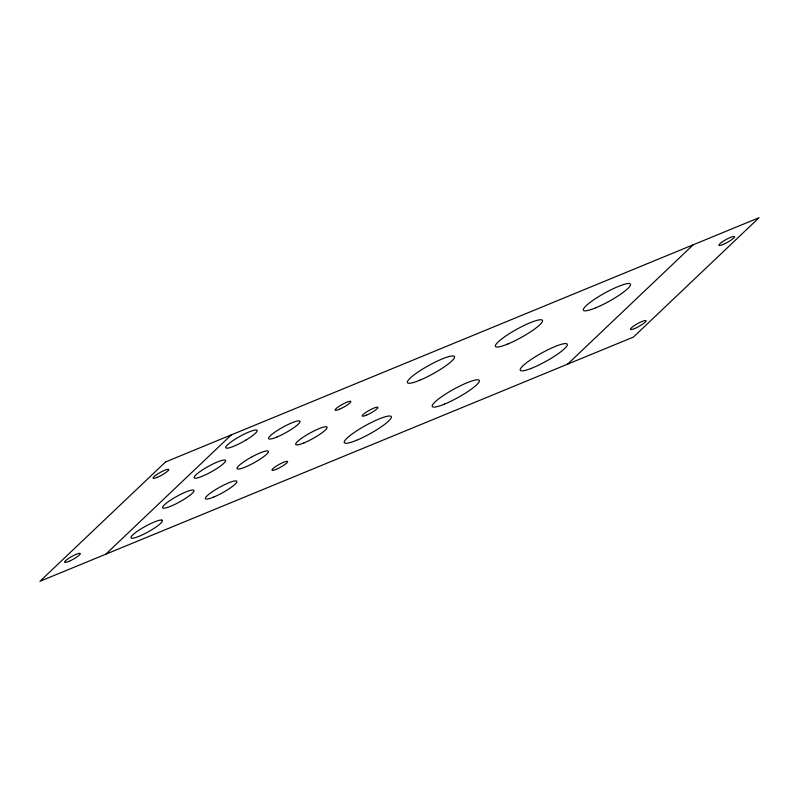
<?xml version="1.0" encoding="UTF-8"?>
<svg xmlns="http://www.w3.org/2000/svg" width="799" height="799" viewBox="0 0 799 799"><rect width="100%" height="100%" fill="white"/><g stroke="black" fill="none" stroke-linecap="round" stroke-linejoin="round"><path stroke-width="1.2" d="M105.768 554.216L231.36 434.856M567.64 364.144L693.232 244.784M225.598 460.614L225.188 461.752A17.908 3.106 -29 0 1 200.11 477.073A17.908 3.106 -29 0 1 202.796 469.702A17.908 3.106 -29 0 1 225.598 460.614M165.553 461.942L39.95 581.302L633.447 337.058L759.05 217.698L165.553 461.942M189.733 495.44L186.547 497.727A17.908 3.106 -29 0 1 162.656 507.854A17.908 3.106 -29 0 1 183.221 493.123A17.908 3.106 -29 0 1 189.733 495.44M245.972 440.059L241.917 442.366A17.908 3.106 -29 0 1 226.996 445.383A17.908 3.106 -29 0 1 253.203 430.471A17.908 3.106 -29 0 1 245.972 440.059M252.264 456.678L248.209 458.986A17.908 3.106 -29 0 0 237.663 469.013L239.34 468.963A17.908 3.106 -29 0 0 266.586 454.261A17.908 3.106 -29 0 0 252.264 456.678M161.768 520.089L160.09 520.139A17.908 3.106 -29 0 0 133.543 534.201A17.908 3.106 -29 0 0 144.419 533.852A17.908 3.106 -29 0 0 161.768 520.089M530.606 368.629A26.866 4.664 -29 0 0 567.31 345.028A26.866 4.664 -29 0 0 533.362 357.992A26.866 4.664 -29 0 0 530.606 368.629M356.594 440.269A26.866 4.664 -29 0 0 391.38 416.908A26.866 4.664 -29 0 0 355.385 431.73A26.866 4.664 -29 0 0 356.594 440.269M444.584 404.064A26.866 4.664 -29 0 0 479.37 380.704A26.866 4.664 -29 0 0 443.375 395.515A26.866 4.664 -29 0 0 444.584 404.064M595.744 307.815A26.866 4.664 -29 0 0 630.531 284.454A26.866 4.664 -29 0 0 594.526 299.265A26.866 4.664 -29 0 0 595.744 307.815M507.755 344.029A26.866 4.664 -29 0 0 542.541 320.669A26.866 4.664 -29 0 0 506.546 335.48A26.866 4.664 -29 0 0 507.755 344.029M419.775 380.234A26.866 4.664 -29 0 0 454.561 356.873A26.866 4.664 -29 0 0 418.556 371.685A26.866 4.664 -29 0 0 419.775 380.234M275.925 469.452A8.959 1.558 -29 0 0 287.67 461.642A8.959 1.558 -29 0 0 275.815 466.446A8.959 1.558 -29 0 0 275.925 469.452M339.535 409.238A8.959 1.558 -29 0 0 350.821 401.507A8.959 1.558 -29 0 0 338.566 406.691A8.959 1.558 -29 0 0 339.535 409.238M303.93 442.916A17.908 3.106 -29 0 0 327.121 427.345A17.908 3.106 -29 0 0 303.121 437.223A17.908 3.106 -29 0 0 303.93 442.916M213.683 497.078A17.908 3.106 -29 0 0 236.874 481.497A17.908 3.106 -29 0 0 212.874 491.375A17.908 3.106 -29 0 0 213.683 497.078M276.853 437.043A17.908 3.106 -29 0 0 300.044 421.463A17.908 3.106 -29 0 0 276.054 431.34A17.908 3.106 -29 0 0 276.853 437.043M634.516 328.579A8.959 1.558 -29 0 0 646.111 320.789A8.959 1.558 -29 0 0 634.116 325.732A8.959 1.558 -29 0 0 634.516 328.579M722.955 244.524A8.959 1.558 -29 0 0 734.551 236.744A8.959 1.558 -29 0 0 722.556 241.678A8.959 1.558 -29 0 0 722.955 244.524M68.724 561.427A8.959 1.558 -29 0 0 80.329 553.637A8.959 1.558 -29 0 0 68.324 558.571A8.959 1.558 -29 0 0 68.724 561.427M157.173 477.373A8.959 1.558 -29 0 0 168.769 469.582A8.959 1.558 -29 0 0 156.764 474.526A8.959 1.558 -29 0 0 157.173 477.373M366.312 415.23A8.959 1.558 -29 0 0 377.917 407.45A8.959 1.558 -29 0 0 365.912 412.384A8.959 1.558 -29 0 0 366.312 415.23"/></g></svg>
